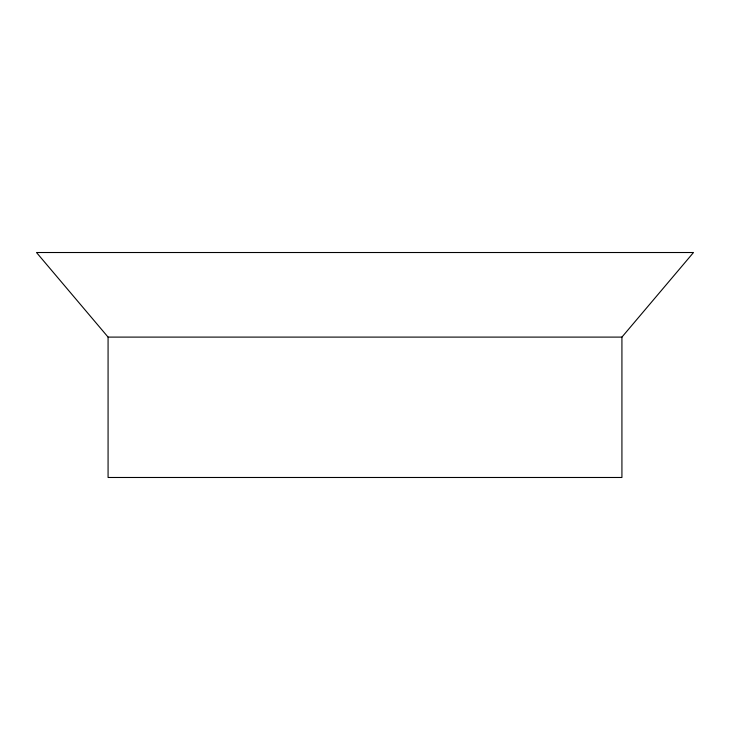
<?xml version="1.0" encoding="UTF-8"?>
<svg xmlns="http://www.w3.org/2000/svg" width="730" height="730" viewBox="0 0 730 730"><rect width="100%" height="100%" fill="white"/><g stroke="black" fill="none" stroke-linecap="round" stroke-linejoin="round"><path stroke-width="1.09" d="M621.923 337.105L693.5 252.516L36.5 252.516L108.076 337.105L108.076 477.484L621.923 477.484L621.923 337.105L108.076 337.105"/></g></svg>
